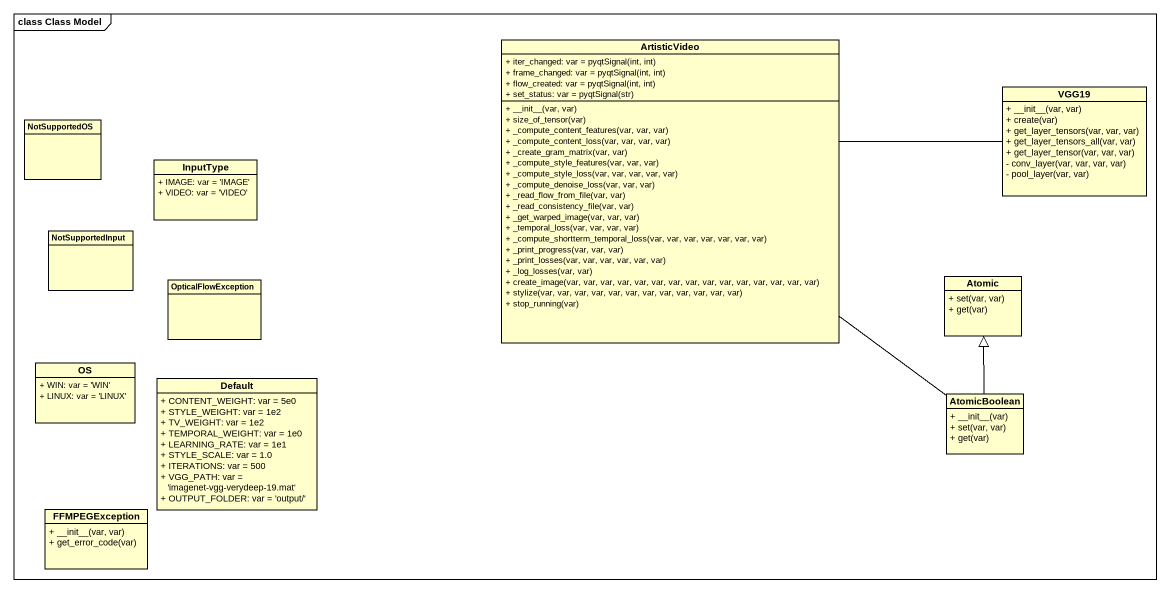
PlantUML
@startuml
mainframe class Class Model
hide circle
hide empty members
skinparam classAttributeIconSize 0
class ArtisticVideo {
  {field} + iter_changed: var = pyqtSignal(int, int)
  {field} + frame_changed: var = pyqtSignal(int, int)
  {field} + flow_created: var = pyqtSignal(int, int)
  {field} + set_status: var = pyqtSignal(str)
  + ~__init~__(var, var)
  + size_of_tensor(var)
  + _compute_content_features(var, var, var)
  + _compute_content_loss(var, var, var, var)
  + _create_gram_matrix(var, var)
  + _compute_style_features(var, var, var)
  + _compute_style_loss(var, var, var, var, var)
  + _compute_denoise_loss(var, var, var)
  + _read_flow_from_file(var, var)
  + _read_consistency_file(var, var)
  + _get_warped_image(var, var, var)
  + _temporal_loss(var, var, var, var)
  + _compute_shortterm_temporal_loss(var, var, var, var, var, var, var)
  + _print_progress(var, var, var)
  + _print_losses(var, var, var, var, var, var)
  + _log_losses(var, var)
  + create_image(var, var, var, var, var, var, var, var, var, var, var, var, var, var, var)
  + stylize(var, var, var, var, var, var, var, var, var, var, var, var)
  + stop_running(var)
}
class VGG19 {
  + ~__init~__(var, var)
  + create(var)
  + get_layer_tensors(var, var, var)
  + get_layer_tensors_all(var, var)
  + get_layer_tensor(var, var, var)
  - conv_layer(var, var, var, var)
  - pool_layer(var, var)
}
class NotSupportedOS
class InputType {
  + IMAGE: var = 'IMAGE'
  + VIDEO: var = 'VIDEO'
}
class NotSupportedInput
class OpticalFlowException
class Atomic {
  + set(var, var)
  + get(var)
}
class OS {
  + WIN: var = 'WIN'
  + LINUX: var = 'LINUX'
}
class Default {
  + CONTENT_WEIGHT: var = 5e0
  + STYLE_WEIGHT: var = 1e2
  + TV_WEIGHT: var = 1e2
  + TEMPORAL_WEIGHT: var = 1e0
  + LEARNING_RATE: var = 1e1
  + STYLE_SCALE: var = 1.0
  + ITERATIONS: var = 500
  + VGG_PATH: var = 'imagenet-vgg-verydeep-19.mat'
  + OUTPUT_FOLDER: var = 'output/'
}
class AtomicBoolean {
  + ~__init~__(var)
  + set(var, var)
  + get(var)
}
class FFMPEGException {
  + ~__init~__(var, var)
  + get_error_code(var)
}
ArtisticVideo -right- VGG19
ArtisticVideo -- AtomicBoolean
AtomicBoolean -up-|> Atomic
@enduml
